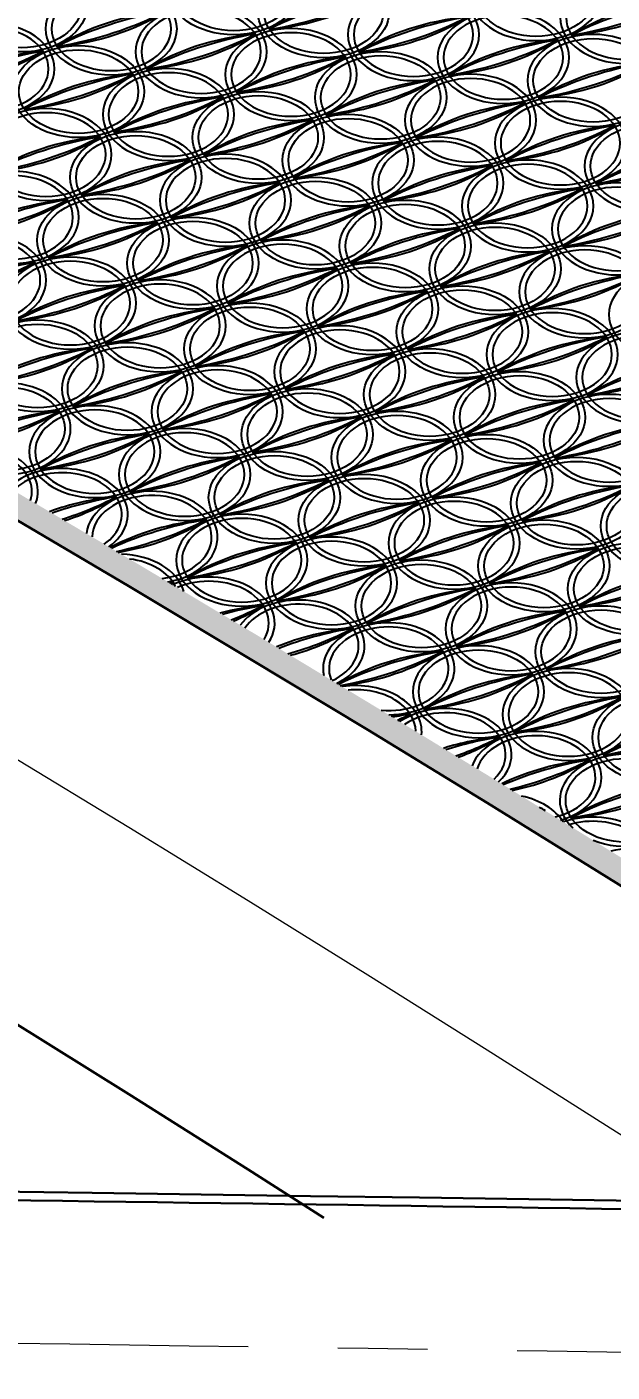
# Model space of a CAD drawing. Extents: x -2611510 to 954358, y -247163 to 181535.
# Drawn here: x 364430 to 369327, y 37874 to 49138 of the extents above; entities that cross this region are included whole.
import ezdxf

# ---------------------------------------------------------------- set-up
doc = ezdxf.new("R2010")
doc.units = 0
doc.linetypes.add('CENTER', pattern=[2, 1.25, -0.25, 0.25, -0.25])
doc.layers.get('Defpoints').update_dxf_attribs({"color": 8})
for name, color, linetype, lineweight in [('标注', 3, 'Continuous', 18), ('桥 中心线', 5, 'CENTER', 15), ('桥 构造粗实', 1, 'Continuous', 30)]:
    doc.layers.add(name, color=color, linetype=linetype, lineweight=lineweight)
doc.styles.add('仿宋字', font='仿宋_GB2312.TTF', dxfattribs={"width": 0.7})
doc.dimstyles.new('750', dxfattribs={"dimscale": 0, "dimtxt": 2.5, "dimasz": 1, "dimexe": 1, "dimexo": 1, "dimgap": 0, "dimtad": 0, "dimdec": 0, "dimlfac": 0.1, "dimrnd": 0.1, "dimzin": 12, "dimdsep": 46, "dimtxsty": '仿宋字', "dimblk": 'OBLIQUE', "dimcen": -1, "dimclrd": 256, "dimclre": 256, "dimclrt": 256, "dimadec": 4, "dimazin": 0, "dimtp": 2, "dimtm": 3, "dimtfac": 0.5, "dimtdec": 0, "dimtmove": 2, "dimatfit": 3, "dimldrblk": 'OBLIQUE', "dimfxl": 3, "dimfxlon": 1, "dimtvp": 0.7, "dimtolj": 1, "dimtzin": 12, "dimarcsym": 0})

# ---------------------------------------------------------------- blocks, each defined once
blk = doc.blocks.new('_Oblique')
at = {"color": 0, "linetype": 'ByBlock', "lineweight": -2}
blk.add_line((-0.5, -0.5), (0.5, 0.5), dxfattribs=at)
blk = doc.blocks.new('*D187')
at = {"layer": 'Defpoints', "color": 0}
for p in [(372282, 73637), (353282, 39578), (372282, 36664)]:
    blk.add_point(p, dxfattribs=at)
at = {"layer": '标注', "lineweight": -2}
for p, q in [((353282, 71637), (353282, 74637)), ((372282, 71637), (372282, 74637)), ((353282, 73637), (372282, 73637))]:
    blk.add_line(p, q, dxfattribs=at)
at = {"layer": '标注', "lineweight": -2, "xscale": 1000.0000020837, "yscale": 1000.0000020837, "zscale": 1000.0000020837, "rotation": 180}
blk.add_blockref('_Oblique', (353282, 73637), dxfattribs=at)
at = {"layer": '标注', "lineweight": -2, "xscale": 1000.0000020837, "yscale": 1000.0000020837, "zscale": 1000.0000020837}
blk.add_blockref('_Oblique', (372282, 73637), dxfattribs=at)
at = {"layer": '标注', "insert": (362782, 75302), "char_height": 2500, "attachment_point": 5, "style": '仿宋字'}
blk.add_mtext('\\A1;1900', dxfattribs=at)
blk = doc.blocks.new('2121212')
at = {"color": 8}
for centre, major_axis in [((-7808, 10416), (550, 0)), ((-7808, 10416), (500, 0)), ((-5279, 10368), (500, 0)), ((-9585, 10273), (550, 0)), ((-9585, 10273), (500, 0)), ((-7056, 10225), (550, 0)), ((-7056, 10225), (500, 0)), ((-4801, 9650), (500, 0)), ((-9107, 9556), (550, 0)), ((-9107, 9556), (500, 0)), ((-6578, 9507), (550, 0)), ((-6578, 9507), (500, 0)), ((-7603, 9172), (550, 0)), ((-7603, 9172), (500, 0)), ((-6851, 8981), (550, 0)), ((-6851, 8981), (500, 0)), ((-4322, 8933), (500, 0)), ((-8628, 8838), (550, 0)), ((-8628, 8838), (500, 0)), ((-7125, 8455), (550, 0)), ((-7125, 8455), (500, 0)), ((-8902, 8312), (550, 0)), ((-8902, 8312), (500, 0)), ((-6373, 8263), (550, 0)), ((-6373, 8263), (500, 0)), ((-8150, 8120), (550, 0)), ((-8150, 8120), (500, 0)), ((-5621, 8072), (550, 0)), ((-5621, 8072), (500, 0)), ((-6647, 7737), (550, 0)), ((-6647, 7737), (500, 0)), ((-5895, 7545), (550, 0)), ((-5895, 7545), (500, 0)), ((-7672, 7402), (550, 0)), ((-7672, 7402), (500, 0)), ((-9449, 7259), (550, 0)), ((-9449, 7259), (500, 0)), ((-8698, 7068), (500, 0)), ((-6169, 7019), (550, 0)), ((-6169, 7019), (500, 0)), ((-5417, 6828), (550, 0)), ((-9723, 6733), (500, 0)), ((-5417, 6828), (500, 0)), ((-7194, 6684), (550, 0)), ((-7194, 6684), (500, 0)), ((-5691, 6301), (550, 0)), ((-5691, 6301), (500, 0)), ((-7468, 6158), (550, 0)), ((-7468, 6158), (500, 0)), ((-4939, 6110), (550, 0)), ((-4939, 6110), (500, 0)), ((-6716, 5967), (550, 0)), ((-6716, 5967), (500, 0)), ((-4187, 5918), (550, 0)), ((-4187, 5918), (500, 0)), ((-5212, 5584), (550, 0)), ((-5212, 5584), (500, 0)), ((-4461, 5392), (550, 0)), ((-4461, 5392), (500, 0)), ((-6238, 5249), (550, 0)), ((-6238, 5249), (500, 0)), ((-4734, 4866), (550, 0)), ((-4734, 4866), (500, 0)), ((-5760, 4531), (500, 0)), ((-4256, 4148), (550, 0)), ((-4256, 4148), (500, 0)), ((-4530, 3622), (500, 0))]:
    blk.add_ellipse(centre, major_axis=major_axis, ratio=0.7, dxfattribs=at)
for centre, major_axis, start_param, end_param in [((-5279, 10368), (-550, 0), 3.141593, 9.424778), ((-4527, 10177), (-550, 0), 3.141593, 9.424778), ((-4527, 10177), (-500, 0), 3.141593, 9.424778), ((-8833, 10082), (-550, 0), 3.141593, 9.424778), ((-8833, 10082), (-500, 0), 3.141593, 9.424778), ((-6371, 9196), (-1697, 0), -1.433605, -0.835323), ((-6018, 8668), (-2505, 0), -1.335396, -0.933532), ((-7741, 11253), (-1697, 0), 1.707987, 2.30627), ((-8093, 11782), (-2505, 0), 1.806196, 2.208061), ((-6304, 10033), (-550, 0), 3.141593, 9.424778), ((-6304, 10033), (-500, 0), 3.141593, 9.424778), ((-8081, 9890), (-550, 0), 3.141593, 9.424778), ((-3842, 9148), (1697, 0), 1.707987, 2.30627), ((-3490, 8619), (-2505, 0), -1.335396, -0.933532), ((-5212, 11205), (-1697, 0), 1.707987, 2.30627), ((-5564, 11734), (2505, 0), -1.335396, -0.933532), ((-8148, 9053), (1697, 0), 1.707987, 2.30627), ((-7796, 8524), (-2505, 0), -1.335396, -0.933532), ((-9518, 11110), (-1697, 0), 1.707987, 2.30627), ((-9870, 11639), (2505, 0), -1.335396, -0.933532), ((-8081, 9890), (-500, 0), 3.141593, 9.424778), ((-5619, 9005), (1697, 0), 1.707987, 2.30627), ((-5267, 8476), (-2505, 0), -1.335396, -0.933532), ((-6989, 11062), (1697, 0), -1.433605, -0.835323), ((-7342, 11591), (2505, 0), -1.335396, -0.933532), ((-5552, 9842), (-550, 0), 3.141593, 9.424778), ((-5552, 9842), (-500, 0), 3.141593, 9.424778), ((-9858, 9747), (-550, 0), 3.141593, 9.424778), ((-9858, 9747), (-500, 0), 3.141593, 9.424778), ((-7396, 8862), (1697, 0), 1.707987, 2.30627), ((-7044, 8333), (-2505, 0), -1.335396, -0.933532), ((-8766, 10919), (-1697, 0), 1.707987, 2.30627), ((-9119, 11448), (2505, 0), -1.335396, -0.933532), ((-7329, 9699), (-550, 0), 3.141593, 9.424778), ((-7329, 9699), (-500, 0), 3.141593, 9.424778), ((-4801, 9650), (-550, 0), 3.141593, 9.424778), ((-4867, 8813), (1697, 0), 1.707987, 2.30627), ((-4515, 8284), (-2505, 0), -1.335396, -0.933532), ((-6238, 10870), (-1697, 0), 1.707987, 2.30627), ((-6590, 11399), (-2505, 0), 1.806196, 2.208061), ((-9173, 8718), (-1697, 0), -1.433605, -0.835323), ((-8821, 8190), (-2505, 0), -1.335396, -0.933532), ((-10544, 10776), (1697, 0), -1.433605, -0.835323), ((-10896, 11304), (-2505, 0), 1.806196, 2.208061), ((-6644, 8670), (-1697, 0), -1.433605, -0.835323), ((-6292, 8141), (-2505, 0), -1.335396, -0.933532), ((-8015, 10727), (1697, 0), -1.433605, -0.835323), ((-8367, 11256), (-2505, 0), 1.806196, 2.208061), ((-8421, 8527), (-1697, 0), -1.433605, -0.835323), ((-8069, 7998), (2505, 0), 1.806196, 2.208061), ((-9792, 10584), (-1697, 0), 1.707987, 2.30627), ((-10144, 11113), (2505, 0), -1.335396, -0.933532), ((-8355, 9364), (-550, 0), 3.141593, 9.424778), ((-8355, 9364), (-500, 0), 3.141593, 9.424778), ((-5826, 9316), (-550, 0), 3.141593, 9.424778), ((-4115, 8622), (1697, 0), 1.707987, 2.30627), ((-3763, 8093), (-2505, 0), -1.335396, -0.933532), ((-5486, 10679), (-1697, 0), 1.707987, 2.30627), ((-5838, 11208), (-2505, 0), 1.806196, 2.208061), ((-5893, 8479), (1697, 0), 1.707987, 2.30627), ((-5540, 7950), (-2505, 0), -1.335396, -0.933532), ((-7263, 10536), (-1697, 0), 1.707987, 2.30627), ((-7615, 11065), (-2505, 0), 1.806196, 2.208061), ((-5826, 9316), (-500, 0), 3.141593, 9.424778), ((-7670, 8335), (1697, 0), 1.707987, 2.30627), ((-7317, 7807), (-2505, 0), -1.335396, -0.933532), ((-9040, 10393), (-1697, 0), 1.707987, 2.30627), ((-9392, 10921), (2505, 0), -1.335396, -0.933532), ((-5141, 8287), (1697, 0), 1.707987, 2.30627), ((-4789, 7758), (-2505, 0), -1.335396, -0.933532), ((-6511, 10344), (1697, 0), -1.433605, -0.835323), ((-6863, 10873), (2505, 0), -1.335396, -0.933532), ((-5074, 9124), (-550, 0), 3.141593, 9.424778), ((-5074, 9124), (-500, 0), 3.141593, 9.424778), ((-9380, 9029), (-550, 0), 3.141593, 9.424778), ((-9380, 9029), (-500, 0), 3.141593, 9.424778), ((-6918, 8144), (1697, 0), 1.707987, 2.30627), ((-6566, 7615), (-2505, 0), -1.335396, -0.933532), ((-8288, 10201), (1697, 0), -1.433605, -0.835323), ((-8641, 10730), (-2505, 0), 1.806196, 2.208061), ((-4389, 8096), (-1697, 0), -1.433605, -0.835323), ((-4037, 7567), (2505, 0), 1.806196, 2.208061), ((-5759, 10153), (1697, 0), -1.433605, -0.835323), ((-6112, 10681), (2505, 0), -1.335396, -0.933532), ((-4322, 8933), (-550, 0), 3.141593, 9.424778), ((-8695, 8001), (1697, 0), 1.707987, 2.30627), ((-8343, 7472), (-2505, 0), -1.335396, -0.933532), ((-10065, 10058), (1697, 0), -1.433605, -0.835323), ((-10418, 10587), (-2505, 0), 1.806196, 2.208061), ((-6166, 7952), (-1697, 0), -1.433605, -0.835323), ((-5814, 7424), (-2505, 0), -1.335396, -0.933532), ((-7537, 10010), (1697, 0), -1.433605, -0.835323), ((-7889, 10538), (-2505, 0), 1.806196, 2.208061), ((-6100, 8789), (-550, 0), 3.141593, 9.424778), ((-6100, 8789), (-500, 0), 3.141593, 9.424778), ((-7877, 8646), (-550, 0), 3.141593, 9.424778), ((-3637, 7904), (1697, 0), 1.707987, 2.30627), ((-3285, 7375), (-2505, 0), -1.335396, -0.933532), ((-5008, 9961), (1697, 0), -1.433605, -0.835323), ((-5360, 10490), (-2505, 0), 1.806196, 2.208061), ((-7943, 7809), (1697, 0), 1.707987, 2.30627), ((-7591, 7280), (2505, 0), 1.806196, 2.208061), ((-9314, 9866), (-1697, 0), 1.707987, 2.30627), ((-9666, 10395), (2505, 0), -1.335396, -0.933532), ((-7877, 8646), (-500, 0), 3.141593, 9.424778), ((-5414, 7761), (-1697, 0), -1.433605, -0.835323), ((-5062, 7232), (-2505, 0), -1.335396, -0.933532), ((-6785, 9818), (-1697, 0), 1.707987, 2.30627), ((-7137, 10347), (-2505, 0), 1.806196, 2.208061), ((-5348, 8598), (-550, 0), 3.141593, 9.424778), ((-5348, 8598), (-500, 0), 3.141593, 9.424778), ((-9654, 8503), (-550, 0), 3.141593, 9.424778), ((-9654, 8503), (-500, 0), 3.141593, 9.424778), ((-7192, 7618), (1697, 0), 1.707987, 2.30627), ((-6839, 7089), (-2505, 0), -1.335396, -0.933532), ((-8562, 9675), (-1697, 0), 1.707987, 2.30627), ((-8914, 10204), (2505, 0), -1.335396, -0.933532), ((-4596, 8406), (-550, 0), 3.141593, 9.424778), ((-4663, 7569), (1697, 0), 1.707987, 2.30627), ((-4310, 7040), (-2505, 0), -1.335396, -0.933532), ((-6033, 9626), (1697, 0), -1.433605, -0.835323), ((-6385, 10155), (2505, 0), -1.335396, -0.933532), ((-4596, 8406), (-500, 0), 3.141593, 9.424778), ((-8969, 7474), (1697, 0), 1.707987, 2.30627), ((-8616, 6946), (-2505, 0), -1.335396, -0.933532), ((-10339, 9532), (-1697, 0), 1.707987, 2.30627), ((-10691, 10060), (2505, 0), -1.335396, -0.933532), ((-6440, 7426), (1697, 0), 1.707987, 2.30627), ((-6088, 6897), (-2505, 0), -1.335396, -0.933532), ((-7810, 9483), (-1697, 0), 1.707987, 2.30627), ((-8162, 10012), (-2505, 0), 1.806196, 2.208061), ((-8217, 7283), (-1697, 0), -1.433605, -0.835323), ((-7865, 6754), (-2505, 0), -1.335396, -0.933532), ((-9587, 9340), (1697, 0), -1.433605, -0.835323), ((-9940, 9869), (-2505, 0), 1.806196, 2.208061), ((-3911, 7378), (1697, 0), 1.707987, 2.30627), ((-3559, 6849), (-2505, 0), -1.335396, -0.933532), ((-5281, 9435), (-1697, 0), 1.707987, 2.30627), ((-5634, 9964), (-2505, 0), 1.806196, 2.208061), ((-9927, 7977), (-550, 0), 3.141593, 9.424778), ((-5688, 7235), (-1697, 0), -1.433605, -0.835323), ((-5336, 6706), (-2505, 0), -1.335396, -0.933532), ((-7058, 9292), (1697, 0), -1.433605, -0.835323), ((-7411, 9821), (-2505, 0), 1.806196, 2.208061), ((-9927, 7977), (-500, 0), 3.141593, 9.424778), ((-7465, 7091), (1697, 0), 1.707987, 2.30627), ((-7113, 6563), (-2505, 0), -1.335396, -0.933532), ((-8836, 9149), (1697, 0), -1.433605, -0.835323), ((-9188, 9677), (2505, 0), -1.335396, -0.933532), ((-7399, 7928), (-550, 0), 3.141593, 9.424778), ((-7399, 7928), (-500, 0), 3.141593, 9.424778), ((-4870, 7880), (-550, 0), 3.141593, 9.424778), ((-4870, 7880), (-500, 0), 3.141593, 9.424778), ((-9242, 6948), (1697, 0), 1.707987, 2.30627), ((-8890, 6419), (-2505, 0), -1.335396, -0.933532), ((-10613, 9005), (-1697, 0), 1.707987, 2.30627), ((-10965, 9534), (2505, 0), -1.335396, -0.933532), ((-9176, 7785), (-550, 0), 3.141593, 9.424778), ((-9176, 7785), (-500, 0), 3.141593, 9.424778), ((-4936, 7043), (1697, 0), 1.707987, 2.30627), ((-4584, 6514), (-2505, 0), -1.335396, -0.933532), ((-6307, 9100), (-1697, 0), 1.707987, 2.30627), ((-6659, 9629), (-2505, 0), 1.806196, 2.208061), ((-6713, 6900), (1697, 0), 1.707987, 2.30627), ((-6361, 6371), (-2505, 0), -1.335396, -0.933532), ((-8084, 8957), (-1697, 0), 1.707987, 2.30627), ((-8436, 9486), (2505, 0), -1.335396, -0.933532), ((-4185, 6852), (-1697, 0), -1.433605, -0.835323), ((-3832, 6323), (-2505, 0), -1.335396, -0.933532), ((-5555, 8909), (1697, 0), -1.433605, -0.835323), ((-5907, 9437), (2505, 0), -1.335396, -0.933532), ((-4118, 7689), (-550, 0), 3.141593, 9.424778), ((-8491, 6757), (1697, 0), 1.707987, 2.30627), ((-8138, 6228), (-2505, 0), -1.335396, -0.933532), ((-9861, 8814), (-1697, 0), 1.707987, 2.30627), ((-10213, 9343), (2505, 0), -1.335396, -0.933532), ((-8424, 7594), (-550, 0), 3.141593, 9.424778), ((-8424, 7594), (-500, 0), 3.141593, 9.424778), ((-5962, 6708), (1697, 0), 1.707987, 2.30627), ((-5609, 6180), (-2505, 0), -1.335396, -0.933532), ((-7332, 8766), (-1697, 0), 1.707987, 2.30627), ((-7684, 9294), (-2505, 0), 1.806196, 2.208061), ((-7739, 6565), (-1697, 0), -1.433605, -0.835323), ((-7386, 6036), (-2505, 0), -1.335396, -0.933532), ((-9109, 8622), (1697, 0), -1.433605, -0.835323), ((-9461, 9151), (-2505, 0), 1.806196, 2.208061), ((-5210, 6517), (-1697, 0), -1.433605, -0.835323), ((-4858, 5988), (-2505, 0), -1.335396, -0.933532), ((-6580, 8574), (1697, 0), -1.433605, -0.835323), ((-6933, 9103), (-2505, 0), 1.806196, 2.208061), ((-5143, 7354), (-550, 0), 3.141593, 9.424778), ((-5143, 7354), (-500, 0), 3.141593, 9.424778), ((-6987, 6374), (-1697, 0), -1.433605, -0.835323), ((-6635, 5845), (2505, 0), 1.806196, 2.208061), ((-8357, 8431), (-1697, 0), 1.707987, 2.30627), ((-8710, 8960), (2505, 0), -1.335396, -0.933532), ((-6920, 7211), (-550, 0), 3.141593, 9.424778), ((-6920, 7211), (-500, 0), 3.141593, 9.424778), ((-4392, 7162), (-550, 0), 3.141593, 9.424778), ((-8698, 7068), (-550, 0), 3.141593, 9.424778), ((-4458, 6325), (1697, 0), 1.707987, 2.30627), ((-4106, 5797), (-2505, 0), -1.335396, -0.933532), ((-5828, 8382), (-1697, 0), 1.707987, 2.30627), ((-6181, 8911), (2505, 0), -1.335396, -0.933532), ((-4392, 7162), (-500, 0), 3.141593, 9.424778), ((-8764, 6231), (1697, 0), 1.707987, 2.30627), ((-8412, 5702), (-2505, 0), -1.335396, -0.933532), ((-10134, 8288), (-1697, 0), 1.707987, 2.30627), ((-10487, 8816), (-2505, 0), 1.806196, 2.208061), ((-6235, 6182), (1697, 0), 1.707987, 2.30627), ((-5883, 5653), (-2505, 0), -1.335396, -0.933532), ((-7606, 8239), (-1697, 0), 1.707987, 2.30627), ((-7958, 8768), (2505, 0), -1.335396, -0.933532), ((-8012, 6039), (1697, 0), 1.707987, 2.30627), ((-7660, 5510), (-2505, 0), -1.335396, -0.933532), ((-9383, 8096), (-1697, 0), 1.707987, 2.30627), ((-9735, 8625), (2505, 0), -1.335396, -0.933532), ((-7946, 6876), (-550, 0), 3.141593, 9.424778), ((-7946, 6876), (-500, 0), 3.141593, 9.424778), ((-3706, 6134), (1697, 0), 1.707987, 2.30627), ((-3354, 5605), (-2505, 0), -1.335396, -0.933532), ((-5077, 8191), (1697, 0), -1.433605, -0.835323), ((-5429, 8720), (2505, 0), -1.335396, -0.933532), ((-9723, 6733), (550, 0), 4.345115, 9.970064), ((-5483, 5991), (1697, 0), 1.707987, 2.30627), ((-5131, 5462), (-2505, 0), -1.335396, -0.933532), ((-6854, 8048), (1697, 0), -1.433605, -0.835323), ((-7206, 8577), (-2505, 0), 1.806196, 2.208061), ((-7261, 5847), (1697, 0), 1.707987, 2.30627), ((-6908, 5319), (-2505, 0), -1.335396, -0.933532), ((-8631, 7905), (1697, 0), -1.433605, -0.835323), ((-8983, 8433), (-2505, 0), 1.806196, 2.208061), ((-4665, 6636), (-550, 0), 3.141593, 9.424778), ((-4665, 6636), (-500, 0), 3.141593, 9.424778), ((-9038, 5704), (-1697, 0), -1.433605, -0.835323), ((-8685, 5175), (-2505, 0), -1.335396, -0.933532), ((-10408, 7761), (1697, 0), -1.433605, -0.835323), ((-10760, 8290), (-2505, 0), 1.806196, 2.208061), ((-8971, 6541), (-550, 0), 3.141593, 9.424778), ((-8971, 6541), (-500, 0), 3.141593, 9.424778), ((-6442, 6493), (-550, 0), 3.141593, 9.424778), ((-4732, 5799), (-1697, 0), -1.433605, -0.835323), ((-4379, 5270), (-2505, 0), -1.335396, -0.933532), ((-6102, 7856), (1697, 0), -1.433605, -0.835323), ((-6454, 8385), (-2505, 0), 1.806196, 2.208061), ((-6509, 5656), (1697, 0), 1.707987, 2.30627), ((-6157, 5127), (-2505, 0), -1.335396, -0.933532), ((-7879, 7713), (-1697, 0), 1.707987, 2.30627), ((-8232, 8242), (2505, 0), -1.335396, -0.933532), ((-6442, 6493), (-500, 0), 3.141593, 9.424778), ((-3980, 5608), (-1697, 0), -1.433605, -0.835323), ((-3628, 5079), (-2505, 0), -1.335396, -0.933532), ((-5350, 7665), (-1697, 0), 1.707987, 2.30627), ((-5703, 8193), (-2505, 0), 1.806196, 2.208061), ((-8286, 5513), (1697, 0), 1.707987, 2.30627), ((-7934, 4984), (-2505, 0), -1.335396, -0.933532), ((-9656, 7570), (-1697, 0), 1.707987, 2.30627), ((-10009, 8099), (2505, 0), -1.335396, -0.933532), ((-8219, 6350), (-550, 0), 3.141593, 9.424778), ((-8219, 6350), (-500, 0), 3.141593, 9.424778), ((-9997, 6207), (-550, 0), 9.161623, 11.435033), ((-9997, 6207), (-500, 0), 9.209082, 11.38804), ((-5757, 5464), (1697, 0), 1.707987, 2.30627), ((-5405, 4936), (-2505, 0), -1.335396, -0.933532), ((-7127, 7522), (-1697, 0), 1.707987, 2.30627), ((-7480, 8050), (2505, 0), -1.335396, -0.933532), ((-7534, 5321), (1697, 0), 1.707987, 2.30627), ((-7182, 4792), (-2505, 0), -1.335396, -0.933532), ((-8905, 7378), (-1697, 0), 1.707987, 2.30627), ((-9257, 7907), (2505, 0), -1.335396, -0.933532), ((-5005, 5273), (1697, 0), 1.707987, 2.30627), ((-4653, 4744), (-2505, 0), -1.335396, -0.933532), ((-6376, 7330), (-1697, 0), 1.707987, 2.30627), ((-6728, 7859), (-2505, 0), 1.806196, 2.208061), ((-9245, 6015), (550, 0), 5.503519, 8.802197), ((-9245, 6015), (500, 0), 5.495715, 8.809594), ((-8493, 5824), (-550, 0), 8.100332, 12.483643), ((-6782, 5130), (-1697, 0), -1.433605, -0.835323), ((-6430, 4601), (-2505, 0), -1.335396, -0.933532), ((-8153, 7187), (1697, 0), -1.433605, -0.835323), ((-8505, 7716), (-2505, 0), 1.806196, 2.208061), ((-4254, 5081), (-1697, 0), -1.433605, -0.835323), ((-3901, 4553), (-2505, 0), -1.335396, -0.933532), ((-5624, 7138), (1697, 0), -1.433605, -0.835323), ((-5976, 7667), (-2505, 0), 1.806196, 2.208061), ((-8560, 4987), (-1697, 0), -1.433605, -1.086688), ((-8207, 4458), (-2505, 0), -1.335396, -1.106539), ((-10282, 7572), (-2505, 0), 1.997589, 2.208061), ((-9930, 7044), (-1697, 0), 1.999853, 2.30627), ((-8493, 5824), (-500, 0), 8.0274, 12.55687), ((-6031, 4938), (1697, 0), 1.707987, 2.30627), ((-5678, 4409), (-2505, 0), -1.335396, -0.933532), ((-7401, 6995), (1697, 0), -1.433605, -0.835323), ((-7753, 7524), (2505, 0), -1.335396, -0.933532), ((-5964, 5775), (-550, 0), 3.141593, 9.424778), ((-5964, 5775), (-500, 0), 3.141593, 9.424778), ((-7808, 4795), (1697, 0), 1.707987, 2.225598), ((-7456, 4266), (-2505, 0), -1.335396, -0.989199), ((-9530, 7381), (2505, 0), -1.270161, -0.933532), ((-9178, 6852), (-1697, 0), 1.810244, 2.30627), ((-7741, 5632), (-550, 0), 3.141593, 9.424778), ((-7741, 5632), (-500, 0), 3.141593, 9.424778), ((-5279, 4747), (1697, 0), 1.707987, 2.30627), ((-4927, 4218), (-2505, 0), -1.335396, -0.933532), ((-6649, 6804), (-1697, 0), 1.707987, 2.30627), ((-7002, 7333), (2505, 0), -1.335396, -0.933532), ((-7056, 4603), (1697, 0), 1.707987, 2.30627), ((-6704, 4075), (-2505, 0), -1.335396, -0.933532), ((-8426, 6661), (-1697, 0), 1.707987, 2.30627), ((-8779, 7189), (2505, 0), -1.335396, -0.933532), ((-6990, 5441), (-550, 0), 3.141593, 9.424778), ((-6990, 5441), (-500, 0), 3.141593, 9.424778), ((-8767, 5297), (550, 0), 0.193042, 1.537567), ((-8767, 5297), (500, 0), 0.331645, 1.398261), ((-4527, 4555), (1697, 0), 1.707987, 2.30627), ((-4175, 4026), (-2505, 0), -1.335396, -0.933532), ((-5898, 6612), (-1697, 0), 1.707987, 2.30627), ((-6250, 7141), (-2505, 0), 1.806196, 2.208061), ((-8015, 5106), (-550, 0), 8.993874, 11.582024), ((-6304, 4412), (-1697, 0), -1.433605, -0.835323), ((-5952, 3883), (-2505, 0), -1.335396, -0.933532), ((-7675, 6469), (1697, 0), -1.433605, -0.835323), ((-8027, 6998), (-2505, 0), 1.806196, 2.208061), ((-3775, 4364), (-1697, 0), -1.433605, -0.835323), ((-3423, 3835), (-2505, 0), -1.335396, -0.933532), ((-5146, 6421), (1697, 0), -1.433605, -0.835323), ((-5498, 6950), (-2505, 0), 1.806196, 2.208061), ((-8081, 4269), (-1697, 0), -1.433605, -1.414727), ((-7729, 3740), (-2505, 0), -1.335396, -1.323536), ((-9804, 6855), (-2505, 0), 2.19816, 2.208061), ((-9452, 6326), (1697, 0), -0.849684, -0.835323), ((-8015, 5106), (-500, 0), 9.022927, 11.553454), ((-5486, 5057), (-550, 0), 3.141593, 9.424778), ((-5486, 5057), (-500, 0), 3.141593, 9.424778), ((-7263, 4914), (-550, 0), 8.470782, 12.097626), ((-5553, 4220), (-1697, 0), -1.433605, -0.835323), ((-5200, 3692), (2505, 0), 1.806196, 2.208061), ((-6923, 6278), (-1697, 0), 1.707987, 2.30627), ((-7275, 6806), (2505, 0), -1.335396, -0.933532), ((-7330, 4077), (1697, 0), 1.707987, 1.928388), ((-6977, 3548), (-2505, 0), -1.335396, -1.192102), ((-9052, 6663), (-2505, 0), 2.081123, 2.208061), ((-8700, 6134), (-1697, 0), 2.12207, 2.30627), ((-7263, 4914), (-500, 0), 8.446072, 12.122005), ((-4801, 4029), (1697, 0), 1.707987, 2.30627), ((-4449, 3500), (-2505, 0), -1.335396, -0.933532), ((-6171, 6086), (-1697, 0), 1.707987, 2.30627), ((-6523, 6615), (2505, 0), -1.335396, -0.933532), ((-6511, 4723), (-550, 0), 7.85339, 12.711405), ((-6511, 4723), (500, 0), 4.588038, 9.694713), ((-6578, 3886), (1697, 0), 1.707987, 2.109868), ((-6226, 3357), (-2505, 0), -1.335396, -1.068795), ((-8301, 6472), (2505, 0), -1.183549, -0.933532), ((-7948, 5943), (-1697, 0), 1.941051, 2.30627), ((-4049, 3837), (1697, 0), 1.707987, 2.30627), ((-3697, 3309), (-2505, 0), -1.335396, -0.933532), ((-5419, 5894), (1697, 0), -1.433605, -0.835323), ((-5772, 6423), (-2505, 0), 1.806196, 2.208061), ((-5826, 3694), (1697, 0), 1.707987, 2.282347), ((-5474, 3165), (-2505, 0), -1.335396, -0.950017), ((-7549, 6280), (-2505, 0), 1.825826, 2.208061), ((-7197, 5751), (1697, 0), -1.402465, -0.835323), ((-5760, 4531), (-550, 0), 3.141593, 9.424778), ((-5074, 3503), (1697, 0), 1.707987, 2.30627), ((-4722, 2974), (-2505, 0), -1.335396, -0.933532), ((-6445, 5560), (-1697, 0), 1.707987, 2.30627), ((-6797, 6089), (2505, 0), -1.335396, -0.933532), ((-5008, 4340), (-550, 0), 3.141593, 9.424778), ((-5008, 4340), (-500, 0), 3.141593, 9.424778), ((-6785, 4197), (-550, 0), 9.354446, 11.206223), ((-6785, 4197), (-500, 0), 3.149252, 4.845003), ((-6033, 4005), (550, 0), 5.64445, 8.628019), ((-4323, 3311), (1697, 0), 1.707987, 2.30627), ((-3970, 2782), (-2505, 0), -1.335396, -0.933532), ((-5693, 5368), (-1697, 0), 1.707987, 2.30627), ((-6045, 5897), (2505, 0), -1.335396, -0.933532), ((-6100, 3168), (-1697, 0), -1.433605, -1.339303), ((-5748, 2639), (-2505, 0), -1.335396, -1.275202), ((-7822, 5754), (2505, 0), -0.985128, -0.933532), ((-7470, 5225), (-1697, 0), 2.23139, 2.30627), ((-6033, 4005), (500, 0), 5.65237, 8.620099), ((-3571, 3120), (1697, 0), 1.707987, 2.30627), ((-3219, 2591), (-2505, 0), -1.335396, -0.933532), ((-4941, 5177), (-1697, 0), 1.707987, 2.30627), ((-5294, 5706), (-2505, 0), 1.806196, 2.208061), ((-5281, 3813), (550, 0), 5.096786, 9.168504), ((-5281, 3813), (500, 0), 5.046151, 9.218885), ((-5348, 2976), (-1697, 0), -1.433605, -1.142803), ((-4996, 2448), (2505, 0), 1.806196, 1.997062), ((-7071, 5562), (2505, 0), -1.106775, -0.933532), ((-6718, 5034), (1697, 0), -1.0873, -0.835323), ((-4596, 2785), (1697, 0), 1.707987, 2.179033), ((-4244, 2256), (-2505, 0), -1.335396, -1.021161), ((-6319, 5371), (2505, 0), -1.235142, -0.933532), ((-5967, 4842), (-1697, 0), 1.863406, 2.30627), ((-4530, 3622), (-550, 0), 7.339763, 13.205458), ((-3845, 2593), (1697, 0), 1.707987, 2.30627), ((-3492, 2065), (-2505, 0), -1.335396, -0.933532), ((-5215, 4650), (-1697, 0), 1.707987, 2.30627), ((-5567, 5179), (-2505, 0), 1.806196, 2.208061), ((-5555, 3287), (-550, 0), 3.554801, 4.424049), ((-5555, 3287), (-500, 0), 3.922052, 4.056798), ((-4803, 3096), (550, 0), 5.941412, 8.316597), ((-4803, 3096), (500, 0), 5.982447, 8.275699), ((-4118, 2067), (1697, 0), 1.707987, 1.890369)]:
    blk.add_ellipse(centre, major_axis=major_axis, ratio=0.7, start_param=start_param, end_param=end_param, dxfattribs=at)
blk = doc.blocks.new('*D348')
at = {"layer": 'Defpoints', "color": 0}
for p in [(374282, 83145), (170282, 72375), (374282, 37143)]:
    blk.add_point(p, dxfattribs=at)
at = {"layer": '标注', "lineweight": -2}
for p, q in [((170282, 81145), (170282, 84145)), ((374282, 81145), (374282, 84145)), ((170282, 83145), (374282, 83145))]:
    blk.add_line(p, q, dxfattribs=at)
at = {"layer": '标注', "lineweight": -2, "xscale": 1000.0000020837, "yscale": 1000.0000020837, "zscale": 1000.0000020837, "rotation": 180}
blk.add_blockref('_Oblique', (170282, 83145), dxfattribs=at)
at = {"layer": '标注', "lineweight": -2, "xscale": 1000.0000020837, "yscale": 1000.0000020837, "zscale": 1000.0000020837}
blk.add_blockref('_Oblique', (374282, 83145), dxfattribs=at)
at = {"layer": '标注', "insert": (272282, 84810), "char_height": 2500, "attachment_point": 5, "style": '仿宋字'}
blk.add_mtext('\\A1;20400', dxfattribs=at)

msp = doc.modelspace()

# ---------------------------------------------------------------- hatches: boundary and pattern name
h = msp.add_hatch(color=8)
h.paths.add_polyline_path([(371093, 50643.9), (370094.6, 51048.3), (369096.2, 51448.7), (368097.9, 51844.9), (367099.5, 52237), (366101.2, 52625), (365102.9, 53008.9), (364104.6, 53388.6), (363106.2, 53764.3), (362107.9, 54135.9), (361109.6, 54503.3), (360111.3, 54866.7), (359113.1, 55225.9), (358114.8, 55581), (357116.5, 55932.1), (356118.2, 56279), (355120, 56621.8), (354121.7, 56960.5), (353123.5, 57295.1), (352125.2, 57625.6), (351127, 57952), (350128.8, 58274.2), (349130.6, 58592.4), (348132.3, 58906.4), (347134.1, 59216.4), (346135.9, 59522.2), (345137.7, 59824), (344139.5, 60121.6), (343141.4, 60415.1), (342143.2, 60704.5), (341145, 60989.8), (340146.8, 61271), (339148.7, 61548.1), (338150.5, 61821.1), (337152.4, 62090), (336154.2, 62354.8), (335156.1, 62615.4), (334158, 62872), (333159.8, 63124.4), (332161.7, 63372.8), (331163.6, 63617), (330165.5, 63857.2), (329167.4, 64093.2), (328169.3, 64325.1), (327171.2, 64552.9), (326173.1, 64776.6), (325175, 64996.2), (324176.9, 65211.7), (323178.9, 65423.1), (322180.8, 65630.4), (321182.7, 65833.6), (320184.7, 66032.7), (319186.6, 66227.7), (318188.6, 66418.5), (317190.5, 66605.3), (316192.5, 66787.9), (315194.4, 66966.5), (315151.7, 66973.9, 0.9565873), (314979.3, 66193.5), (315281.5, 66112.6), (316281.5, 65838.2), (317281.5, 65557.3), (318281.5, 65269.9), (319281.5, 64976), (320281.5, 64675.6), (321281.5, 64368.8), (322281.5, 64055.4), (323281.5, 63735.6), (324281.5, 63409.3), (325281.5, 63076.5), (326281.5, 62737.2), (327281.5, 62391.4), (328281.5, 62039.2), (329281.5, 61680.4), (330281.5, 61315.2), (331281.5, 60943.5), (332281.5, 60565.4), (333281.5, 60180.7), (334281.5, 59789.6), (335281.5, 59392), (336281.5, 58987.9), (337281.5, 58577.3), (338281.5, 58160.3), (339281.5, 57736.7), (340281.5, 57306.7), (341281.5, 56870.3), (342281.5, 56427.3), (343281.5, 55977.9), (344281.5, 55522), (345281.5, 55059.6), (346281.5, 54590.8), (347281.5, 54115.5), (348281.5, 53633.7), (349281.5, 53145.4), (350281.5, 52650.7), (351281.5, 52149.5), (352281.5, 51641.8), (353281.5, 51127.7), (354281.5, 50607), (355281.5, 50080), (356281.5, 49546.4), (357281.5, 49006.4), (358281.5, 48459.9), (359281.5, 47906.9), (360281.5, 47347.5), (361281.5, 46781.6), (362281.5, 46209.2), (363281.5, 45630.4), (364281.5, 45045.1), (365281.5, 44453.4), (366281.5, 43855.1), (367281.5, 43250.4), (368281.5, 42639.3), (369281.5, 42021.6), (370281.5, 41397.5), (371281.5, 40767), (371571, 40582.6), (392348.5, 40217.3, 0.7232141), (392599.1, 40934.5), (392060.2, 41201.6), (391061.7, 41692.3), (390063.2, 42178.9), (389064.7, 42661.5), (388066.2, 43139.9), (387067.7, 43614.1), (386069.2, 44084.3), (385070.8, 44550.4), (384072.3, 45012.4), (383073.9, 45470.2), (382075.4, 45924), (381077, 46373.6), (380078.5, 46819.1), (379080.1, 47260.5), (378081.7, 47697.8), (377083.3, 48131), (376084.9, 48560.1), (375086.5, 48985.1), (374088.1, 49405.9), (373089.7, 49822.7), (372091.3, 50235.4)])
h.paths.add_polyline_path([(371017.5, 50458.7), (372015.3, 50050.4), (373013, 49638), (374010.7, 49221.5), (375008.5, 48800.9), (376006.2, 48376.2), (377004, 47947.4), (378001.8, 47514.5), (378999.6, 47077.5), (379997.4, 46636.3), (380995.2, 46191.1), (381993, 45741.7), (382990.8, 45288.3), (383988.6, 44830.7), (384986.5, 44369), (385984.3, 43903.2), (386982.2, 43433.3), (387980.1, 42959.3), (388978, 42481.2), (389975.9, 41999), (390973.8, 41512.7), (391971.7, 41022.2), (392489.8, 40765.5, -0.692809), (392352, 40417.3), (371630.9, 40781.6), (371388.6, 40935.9), (370387.8, 41567), (369387, 42191.5), (368386.2, 42809.7), (367385.4, 43421.3), (366384.6, 44026.5), (365383.8, 44625.2), (364382.9, 45217.5), (363382.1, 45803.3), (362381.3, 46382.6), (361380.4, 46955.4), (360379.6, 47521.8), (359378.7, 48081.7), (358377.8, 48635.2), (357377, 49182.1), (356376.1, 49722.6), (355375.2, 50256.7), (354374.3, 50784.2), (353373.4, 51305.3), (352372.5, 51819.9), (351371.6, 52328.1), (350370.7, 52829.7), (349369.7, 53324.9), (348368.8, 53813.6), (347367.8, 54295.9), (346366.9, 54771.6), (345365.9, 55240.9), (344365, 55703.8), (343364, 56160.1), (342363, 56610), (341362, 57053.3), (340361, 57490.3), (339360, 57920.7), (338359, 58344.6), (337358, 58762.1), (336356.9, 59173.1), (335355.9, 59577.6), (334354.9, 59975.6), (333353.8, 60367.2), (332352.8, 60752.2), (331351.7, 61130.8), (330350.6, 61502.9), (329349.6, 61868.5), (328348.5, 62227.6), (327347.4, 62580.2), (326346.3, 62926.4), (325345.2, 63266.1), (324344.1, 63599.2), (323343, 63925.9), (322341.9, 64246.1), (321340.7, 64559.8), (320339.6, 64867), (319338.5, 65167.7), (318337.3, 65461.9), (317336.2, 65749.7), (316335, 66030.9), (315333.8, 66305.6), (315031.1, 66386.7, -0.9565873), (315117.3, 66776.9), (315159.6, 66769.5), (316156.9, 66591.1), (317154.1, 66408.6), (318151.4, 66222), (319148.7, 66031.3), (320145.9, 65836.5), (321143.2, 65637.5), (322140.5, 65434.5), (323137.8, 65227.4), (324135.1, 65016.2), (325132.4, 64800.8), (326129.7, 64581.4), (327127.1, 64357.9), (328124.4, 64130.2), (329121.7, 63898.5), (330119.1, 63662.6), (331116.4, 63422.7), (332113.8, 63178.6), (333111.2, 62930.4), (334108.5, 62678.2), (335105.9, 62421.8), (336103.3, 62161.3), (337100.7, 61896.8), (338098.1, 61628.1), (339095.5, 61355.3), (340093, 61078.4), (341090.4, 60797.4), (342087.8, 60512.3), (343085.3, 60223.1), (344082.8, 59929.8), (345080.2, 59632.4), (346077.7, 59330.9), (347075.2, 59025.3), (348072.7, 58715.5), (349070.2, 58401.7), (350067.7, 58083.8), (351065.2, 57761.7), (352062.7, 57435.6), (353060.3, 57105.3), (354057.8, 56771), (355055.4, 56432.5), (356052.9, 56090), (357050.5, 55743.3), (358048.1, 55392.5), (359045.7, 55037.6), (360043.3, 54678.6), (361040.9, 54315.5), (362038.5, 53948.3), (363036.1, 53577), (364033.8, 53201.6), (365031.4, 52822.1), (366029.1, 52438.4), (367026.8, 52050.7), (368024.4, 51658.8), (369022.1, 51262.9), (370019.8, 50862.8)], flags=16)

# ---------------------------------------------------------------- linework, layer by layer
at = {"layer": '桥 中心线', "color": 8, "ltscale": 3000}
msp.add_lwpolyline([(351281.5, 50353.7), (352281.5, 49831), (353281.5, 49301.7), (354281.5, 48765.8), (355281.5, 48223.4), (356281.5, 47674.4), (357281.5, 47118.8), (358281.5, 46556.6), (359281.5, 45987.9), (360281.5, 45412.6), (361281.5, 44830.7), (362281.5, 44242.2), (363281.5, 43647.2), (364281.5, 43045.6), (365281.5, 42437.4), (366281.5, 41822.6), (367281.5, 41201.3), (368281.5, 40573.4), (369281.5, 39938.9), (370281.5, 39297.8), (371281.5, 38650.2), (372281.5, 37996)], dxfattribs=at)
msp.add_lwpolyline([(172281.5, 38777, -0.000994), (197268, 38901.6), (197282.7, 38901.6, -0.0032499), (340276.9, 38401.2), (340307.2, 38400.9, -0.0013324), (372281.5, 37995.9, -0.0013324)], format="xyb", dxfattribs=at)
at = {"layer": '桥 构造粗实'}
for points in [[(351281.5, 52149.5), (352281.5, 51641.8), (353281.5, 51127.7), (354281.5, 50607), (355281.5, 50080), (356281.5, 49546.4), (357281.5, 49006.4), (358281.5, 48459.9), (359281.5, 47906.9), (360281.5, 47347.5), (361281.5, 46781.6), (362281.5, 46209.2), (363281.5, 45630.4), (364281.5, 45045.1), (365281.5, 44453.4), (366281.5, 43855.1), (367281.5, 43250.4), (368281.5, 42639.3), (369281.5, 42021.6), (370281.5, 41397.5), (371281.5, 40767), (372281.5, 40130), (373281.5, 39486.5), (373968.7, 39039.8)], [(351281.5, 48337.9), (352281.5, 47800.1), (353281.5, 47255.7), (354281.5, 46704.6), (355281.5, 46146.8), (356281.5, 45582.3), (357281.5, 45011.2), (358281.5, 44433.4), (359281.5, 43848.8), (360281.5, 43257.7), (361281.5, 42659.8), (362281.5, 42055.2), (363281.5, 41444), (364281.5, 40826), (365281.5, 40201.4), (366281.5, 39570.1), (366915.3, 39165.8)]]:
    msp.add_lwpolyline(points, dxfattribs=at)
for points in [[(-29037.3, 36052.2), (60315.8, 38268.2, -0.0054488), (197268, 40171.6), (197282.7, 40171.6, -0.0032499), (340276.9, 39671.2), (340307.2, 39670.9, -0.004873), (457233.3, 37361.8), (511959.2, 35747.4, 0.0000105), (512409.1, 35734.1)], [(170281.5, 39962.7, -0.0010736), (197268, 40101.6), (197282.7, 40101.6, -0.0032499), (340276.9, 39601.2), (340307.2, 39600.9, -0.0014157), (374281.5, 39164.9, -0.0014157)]]:
    msp.add_lwpolyline(points, format="xyb", dxfattribs=at)

# ---------------------------------------------------------------- block references
msp.add_blockref('2121212', (373968.7, 39039.8))

# ---------------------------------------------------------------- dimensions: what is measured, and where the dimension line sits
at = {"layer": '标注'}
for base, p1, p2, picture, middle in [((374281.5, 83145.3), (170281.5, 72374.9), (374281.5, 37143.4), '*D348', (272281.5, 84810.2)), ((372281.5, 73637.3), (353281.5, 39578.2), (372281.5, 36663.7), '*D187', (362781.5, 75302.2))]:
    dim = msp.add_linear_dim(base=base, p1=p1, p2=p2, dimstyle='750', override={"dimscale": 1000.000002, "dimfxl": 2}, dxfattribs=at)
    dim.commit()
    dim.dimension.update_dxf_attribs({"geometry": picture, "text_midpoint": middle})

doc.saveas('drawing.dxf')
